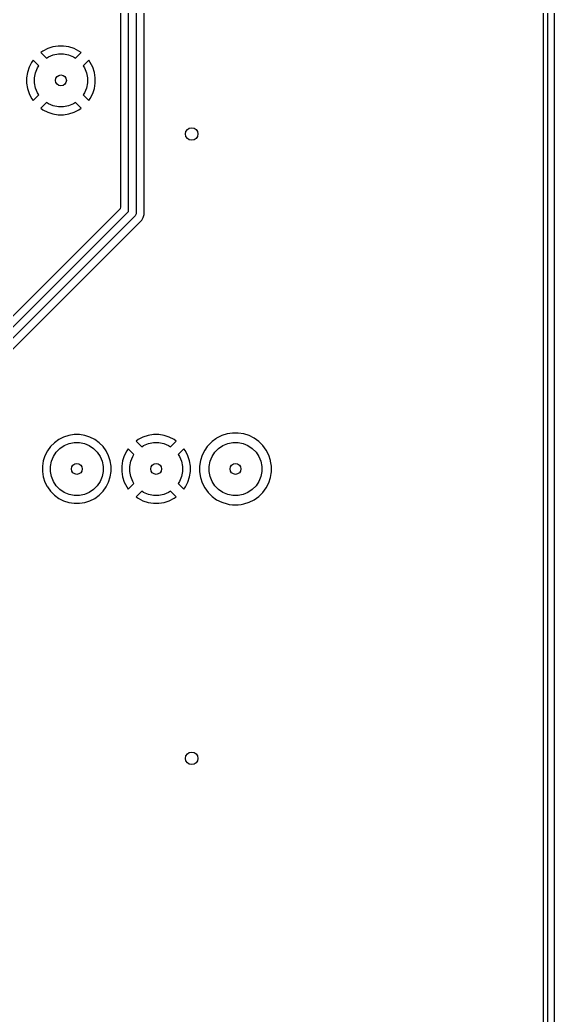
# Model space of a CAD drawing. Extents: x 0 to 130, y -140 to 0.
# Drawn here: x 113 to 130.1, y -108.22 to -76.35 of the extents above; entities that cross this region are included whole.
import ezdxf

# ---------------------------------------------------------------- set-up
doc = ezdxf.new("R2010")
doc.units = 0
doc.layers.add('BLACK', color=7, linetype='CONTINUOUS')

msp = doc.modelspace()

# ---------------------------------------------------------------- linework, layer by layer
at = {"layer": 'BLACK', "linetype": 'CONTINUOUS'}
for p, q in [((130.1, 0), (130.1, -140)), ((129.9, -139.9), (129.9, -0.1)), ((129.7495, -0.3495), (129.7495, -139.6505)), ((116.473, -82.482304), (116.473, -69.699776)), ((116.723, -69.648), (116.723, -82.534081)), ((116.9735, -82.583516), (116.9735, -69.598565)), ((116.2225, -69.844545), (116.2225, -82.337536)), ((113.735473, -77.343196), (113.667829, -77.392341)), ((113.667829, -77.392341), (113.850493, -77.575005)), ((113.889751, -77.264588), (113.735473, -77.343196)), ((114.05442, -77.211084), (113.889751, -77.264588)), ((114.225425, -77.184), (114.05442, -77.211084)), ((114.065258, -77.470601), (114.228685, -77.438093)), ((114.398575, -77.184), (114.225425, -77.184)), ((114.228685, -77.438093), (114.395315, -77.438093)), ((114.395315, -77.438093), (114.558742, -77.470601)), ((114.569579, -77.211084), (114.398575, -77.184)), ((114.734248, -77.264588), (114.569579, -77.211084)), ((114.888523, -77.343195), (114.734248, -77.264588)), ((114.773505, -77.575004), (114.956169, -77.392341)), ((114.956169, -77.392341), (114.888523, -77.343195)), ((113.371196, -77.707473), (113.292588, -77.861751)), ((113.42034, -77.639829), (113.371196, -77.707473)), ((113.603005, -77.822493), (113.42034, -77.639829)), ((113.850493, -77.575005), (113.911313, -77.534367)), ((113.911313, -77.534367), (114.065258, -77.470601)), ((114.558742, -77.470601), (114.712687, -77.534367)), ((114.712687, -77.534367), (114.773505, -77.575004)), ((115.203657, -77.639829), (115.020993, -77.822491)), ((115.252801, -77.707471), (115.203657, -77.639829)), ((115.252804, -77.707475), (115.252801, -77.707471)), ((115.331411, -77.861751), (115.252804, -77.707475)), ((113.239084, -78.02642), (113.212, -78.197424)), ((113.292588, -77.861751), (113.239084, -78.02642)), ((113.466093, -78.200685), (113.498601, -78.037258)), ((113.498601, -78.037258), (113.562367, -77.883313)), ((113.562367, -77.883313), (113.603005, -77.822493)), ((115.020993, -77.822491), (115.061633, -77.883313)), ((115.061633, -77.883313), (115.125399, -78.037258)), ((115.125399, -78.037258), (115.157907, -78.200685)), ((115.384915, -78.02642), (115.331411, -77.861751)), ((115.412, -78.197424), (115.384915, -78.02642)), ((113.212, -78.197424), (113.212, -78.370575)), ((113.212, -78.370575), (113.239084, -78.541579)), ((113.466093, -78.367315), (113.466093, -78.200685)), ((113.498601, -78.530742), (113.466093, -78.367315)), ((115.157907, -78.367315), (115.125399, -78.530742)), ((115.157907, -78.200685), (115.157907, -78.367315)), ((115.384915, -78.541579), (115.412, -78.370575)), ((115.412, -78.370575), (115.412, -78.197424)), ((113.239084, -78.541579), (113.292588, -78.706248)), ((113.292588, -78.706248), (113.371195, -78.860523)), ((113.562367, -78.684687), (113.498601, -78.530742)), ((113.603004, -78.745505), (113.562367, -78.684687)), ((115.061633, -78.684687), (115.020994, -78.745506)), ((115.125399, -78.530742), (115.061633, -78.684687)), ((115.252805, -78.860522), (115.331411, -78.706248)), ((115.331411, -78.706248), (115.384915, -78.541579)), ((113.371195, -78.860523), (113.420341, -78.928169)), ((113.420341, -78.928169), (113.603004, -78.745505)), ((113.850491, -78.992993), (113.667829, -79.175657)), ((113.911313, -79.033633), (113.850491, -78.992993)), ((114.065258, -79.097399), (113.911313, -79.033633)), ((114.712687, -79.033633), (114.558742, -79.097399)), ((114.773506, -78.992994), (114.712687, -79.033633)), ((114.956169, -79.175657), (114.773506, -78.992994)), ((115.020994, -78.745506), (115.203657, -78.928169)), ((115.203657, -78.928169), (115.252805, -78.860522)), ((113.667829, -79.175657), (113.735471, -79.224801)), ((113.735471, -79.224801), (113.735475, -79.224804)), ((113.735475, -79.224804), (113.889751, -79.303411)), ((113.889751, -79.303411), (114.05442, -79.356915)), ((114.05442, -79.356915), (114.225425, -79.384)), ((114.228685, -79.129907), (114.065258, -79.097399)), ((114.395315, -79.129907), (114.228685, -79.129907)), ((114.558742, -79.097399), (114.395315, -79.129907)), ((114.398575, -79.384), (114.569579, -79.356915)), ((114.569579, -79.356915), (114.734248, -79.303411)), ((114.734248, -79.303411), (114.888522, -79.224805)), ((114.888522, -79.224805), (114.956169, -79.175657)), ((114.225425, -79.384), (114.398575, -79.384)), ((116.193504, -82.40754), (104.531073, -94.06997)), ((104.540305, -94.415), (116.473, -82.482304)), ((116.203593, -82.395727), (116.193504, -82.40754)), ((116.2225, -82.337536), (116.203593, -82.395727)), ((116.720598, -82.558467), (116.701934, -82.603527)), ((116.723, -82.534081), (116.720598, -82.558467)), ((116.686388, -82.62247), (104.680469, -94.628388)), ((109.019733, -90.643385), (116.898474, -82.764644)), ((116.701933, -82.603528), (116.686388, -82.62247)), ((116.701934, -82.603527), (116.701933, -82.603528)), ((116.898474, -82.764644), (116.900109, -82.761812)), ((116.900109, -82.761812), (116.94791, -82.679019)), ((116.94791, -82.679019), (116.9735, -82.583516)), ((114.103073, -89.890585), (113.980585, -90.013073)), ((114.243214, -89.788766), (114.103073, -89.890585)), ((114.397558, -89.710125), (114.243214, -89.788766)), ((114.397561, -89.710123), (114.397558, -89.710125)), ((114.562293, -89.656598), (114.397561, -89.710123)), ((114.562297, -89.656597), (114.562293, -89.656598)), ((114.733386, -89.6295), (114.562297, -89.656597)), ((114.573258, -89.916601), (114.736685, -89.884093)), ((114.733389, -89.6295), (114.733386, -89.6295)), ((114.906611, -89.6295), (114.733389, -89.6295)), ((114.736685, -89.884093), (114.903315, -89.884093)), ((114.903315, -89.884093), (115.066742, -89.916601)), ((114.906614, -89.6295), (114.906611, -89.6295)), ((115.077702, -89.656597), (114.906614, -89.6295)), ((115.077706, -89.656598), (115.077702, -89.656597)), ((115.242438, -89.710123), (115.077706, -89.656598)), ((115.242441, -89.710125), (115.242438, -89.710123)), ((115.396785, -89.788766), (115.242441, -89.710125)), ((115.396787, -89.788767), (115.396785, -89.788766)), ((115.396788, -89.788768), (115.396787, -89.788767)), ((115.536928, -89.890586), (115.396788, -89.788768)), ((115.659414, -90.013072), (115.536928, -89.890586)), ((116.783473, -89.789196), (116.715829, -89.838341)), ((116.715829, -89.838341), (116.898493, -90.021005)), ((116.937751, -89.710588), (116.783473, -89.789196)), ((117.10242, -89.657084), (116.937751, -89.710588)), ((117.273425, -89.63), (117.10242, -89.657084)), ((117.113258, -89.916601), (117.276685, -89.884093)), ((117.446575, -89.63), (117.273425, -89.63)), ((117.276685, -89.884093), (117.443315, -89.884093)), ((117.443315, -89.884093), (117.606742, -89.916601)), ((117.617579, -89.657084), (117.446575, -89.63)), ((117.782248, -89.710588), (117.617579, -89.657084)), ((117.936523, -89.789195), (117.782248, -89.710588)), ((117.821505, -90.021004), (118.004169, -89.838341)), ((118.004169, -89.838341), (117.936523, -89.789195)), ((119.150499, -89.852447), (119.022447, -89.980499)), ((119.272572, -89.763756), (119.150499, -89.852447)), ((119.297008, -89.746002), (119.272572, -89.763756)), ((119.458362, -89.663788), (119.297008, -89.746002)), ((119.630593, -89.607828), (119.458362, -89.663788)), ((119.809451, -89.5795), (119.630593, -89.607828)), ((119.653258, -89.916601), (119.816685, -89.884093)), ((119.809454, -89.5795), (119.809451, -89.5795)), ((119.990546, -89.5795), (119.809454, -89.5795)), ((119.816685, -89.884093), (119.983315, -89.884093)), ((119.983315, -89.884093), (120.146742, -89.916601)), ((119.990549, -89.5795), (119.990546, -89.5795)), ((120.169406, -89.607828), (119.990549, -89.5795)), ((120.341637, -89.663788), (120.169406, -89.607828)), ((120.502991, -89.746002), (120.341637, -89.663788)), ((120.502993, -89.746003), (120.502991, -89.746002)), ((120.502994, -89.746004), (120.502993, -89.746003)), ((120.649501, -89.852447), (120.502994, -89.746004)), ((120.777553, -89.980499), (120.649501, -89.852447)), ((113.878766, -90.153214), (113.800125, -90.307558)), ((113.980585, -90.013073), (113.878766, -90.153214)), ((114.070367, -90.329313), (114.162941, -90.190766)), ((114.162941, -90.190766), (114.280766, -90.072941)), ((114.280766, -90.072941), (114.419313, -89.980367)), ((114.419313, -89.980367), (114.573258, -89.916601)), ((115.066742, -89.916601), (115.220687, -89.980367)), ((115.220687, -89.980367), (115.359234, -90.072941)), ((115.359234, -90.072941), (115.477059, -90.190766)), ((115.477059, -90.190766), (115.569633, -90.329313)), ((115.761232, -90.153212), (115.659414, -90.013072)), ((115.839873, -90.307555), (115.761232, -90.153212)), ((116.419196, -90.153473), (116.340588, -90.307751)), ((116.46834, -90.085829), (116.419196, -90.153473)), ((116.651005, -90.268493), (116.46834, -90.085829)), ((116.898493, -90.021005), (116.959313, -89.980367)), ((116.959313, -89.980367), (117.113258, -89.916601)), ((117.606742, -89.916601), (117.760687, -89.980367)), ((117.760687, -89.980367), (117.821505, -90.021004)), ((118.251657, -90.085829), (118.068993, -90.268491)), ((118.300801, -90.153471), (118.251657, -90.085829)), ((118.300804, -90.153475), (118.300801, -90.153471)), ((118.379411, -90.307751), (118.300804, -90.153475)), ((118.916002, -90.127008), (118.833788, -90.288362)), ((118.998781, -90.013073), (118.916002, -90.127008)), ((119.022447, -89.980499), (118.998781, -90.013073)), ((119.150367, -90.329313), (119.242941, -90.190766)), ((119.242941, -90.190766), (119.360766, -90.072941)), ((119.360766, -90.072941), (119.499313, -89.980367)), ((119.499313, -89.980367), (119.653258, -89.916601)), ((120.146742, -89.916601), (120.300687, -89.980367)), ((120.300687, -89.980367), (120.439234, -90.072941)), ((120.439234, -90.072941), (120.557059, -90.190766)), ((120.557059, -90.190766), (120.649633, -90.329313)), ((120.883996, -90.127006), (120.777553, -89.980499)), ((120.966211, -90.288361), (120.883996, -90.127006)), ((113.746597, -90.472297), (113.7195, -90.643385)), ((113.746598, -90.472293), (113.746597, -90.472297)), ((113.800123, -90.307561), (113.746598, -90.472293)), ((113.800125, -90.307558), (113.800123, -90.307561)), ((113.974093, -90.646685), (114.006601, -90.483258)), ((114.006601, -90.483258), (114.070367, -90.329313)), ((115.569633, -90.329313), (115.633399, -90.483258)), ((115.633399, -90.483258), (115.665907, -90.646685)), ((115.839873, -90.307557), (115.839873, -90.307555)), ((115.839874, -90.307558), (115.839873, -90.307557)), ((115.839876, -90.307561), (115.839874, -90.307558)), ((115.893401, -90.472293), (115.839876, -90.307561)), ((115.893402, -90.472297), (115.893401, -90.472293)), ((115.9205, -90.643385), (115.893402, -90.472297)), ((116.287084, -90.47242), (116.26, -90.643424)), ((116.340588, -90.307751), (116.287084, -90.47242)), ((116.514093, -90.646685), (116.546601, -90.483258)), ((116.546601, -90.483258), (116.610367, -90.329313)), ((116.610367, -90.329313), (116.651005, -90.268493)), ((118.068993, -90.268491), (118.109633, -90.329313)), ((118.109633, -90.329313), (118.173399, -90.483258)), ((118.173399, -90.483258), (118.205907, -90.646685)), ((118.432915, -90.47242), (118.379411, -90.307751)), ((118.45937, -90.63945), (118.432915, -90.47242)), ((118.777828, -90.460593), (118.7495, -90.63945)), ((118.833788, -90.288362), (118.777828, -90.460593)), ((119.054093, -90.646685), (119.086601, -90.483258)), ((119.086601, -90.483258), (119.150367, -90.329313)), ((120.649633, -90.329313), (120.713399, -90.483258)), ((120.713399, -90.483258), (120.745907, -90.646685)), ((121.022171, -90.460591), (120.966211, -90.288361)), ((121.024708, -90.476611), (121.022171, -90.460591)), ((121.0505, -90.63945), (121.024708, -90.476611)), ((113.7195, -90.643385), (113.7195, -90.816614)), ((113.7195, -90.816614), (113.746597, -90.987702)), ((113.974093, -90.813315), (113.974093, -90.646685)), ((114.006601, -90.976742), (113.974093, -90.813315)), ((115.665907, -90.813315), (115.633399, -90.976742)), ((115.665907, -90.646685), (115.665907, -90.813315)), ((115.893402, -90.987702), (115.9205, -90.816614)), ((115.9205, -90.643424), (115.9205, -90.643385)), ((115.9205, -90.816614), (115.9205, -90.643424)), ((116.26, -90.643424), (116.26, -90.816575)), ((116.26, -90.816575), (116.287084, -90.987579)), ((116.514093, -90.813315), (116.514093, -90.646685)), ((116.546601, -90.976742), (116.514093, -90.813315)), ((118.205907, -90.813315), (118.173399, -90.976742)), ((118.205907, -90.646685), (118.205907, -90.813315)), ((118.432915, -90.987579), (118.46, -90.816575)), ((118.459999, -90.643424), (118.45937, -90.63945)), ((118.46, -90.643425), (118.459999, -90.643424)), ((118.46, -90.816575), (118.46, -90.643425)), ((118.7495, -90.63945), (118.7495, -90.820549)), ((118.7495, -90.820549), (118.777828, -90.999406)), ((119.054093, -90.813315), (119.054093, -90.646685)), ((119.086601, -90.976742), (119.054093, -90.813315)), ((120.745907, -90.813315), (120.713399, -90.976742)), ((120.745907, -90.646685), (120.745907, -90.813315)), ((121.041427, -90.877829), (121.0505, -90.820549)), ((121.0505, -90.820549), (121.0505, -90.63945)), ((113.746597, -90.987702), (113.746598, -90.987706)), ((113.746598, -90.987706), (113.800123, -91.152438)), ((113.800123, -91.152438), (113.800125, -91.152441)), ((113.800125, -91.152441), (113.868869, -91.287361)), ((114.070367, -91.130687), (114.006601, -90.976742)), ((114.162941, -91.269234), (114.070367, -91.130687)), ((115.569633, -91.130687), (115.477059, -91.269234)), ((115.633399, -90.976742), (115.569633, -91.130687)), ((115.761232, -91.306788), (115.839873, -91.152445)), ((115.839873, -91.152445), (115.839874, -91.15244)), ((115.839874, -91.15244), (115.839876, -91.152438)), ((115.839876, -91.152438), (115.893401, -90.987706)), ((115.893401, -90.987706), (115.893402, -90.987702)), ((116.287084, -90.987579), (116.340588, -91.152248)), ((116.340588, -91.152248), (116.419195, -91.306523)), ((116.610367, -91.130687), (116.546601, -90.976742)), ((116.651004, -91.191505), (116.610367, -91.130687)), ((118.109633, -91.130687), (118.068994, -91.191506)), ((118.173399, -90.976742), (118.109633, -91.130687)), ((118.300805, -91.306522), (118.379411, -91.152248)), ((118.379411, -91.152248), (118.432915, -90.987579)), ((118.777828, -90.999406), (118.833788, -91.171637)), ((119.150367, -91.130687), (119.086601, -90.976742)), ((119.242941, -91.269234), (119.150367, -91.130687)), ((120.649633, -91.130687), (120.557059, -91.269234)), ((120.713399, -90.976742), (120.649633, -91.130687)), ((120.966211, -91.171639), (121.022171, -90.999409)), ((121.022171, -90.999409), (121.041427, -90.877829)), ((113.868869, -91.287361), (113.878768, -91.306788)), ((113.878768, -91.306788), (113.980586, -91.446928)), ((113.980586, -91.446928), (114.103072, -91.569414)), ((114.280766, -91.387059), (114.162941, -91.269234)), ((114.419313, -91.479633), (114.280766, -91.387059)), ((114.573258, -91.543399), (114.419313, -91.479633)), ((115.220687, -91.479633), (115.066742, -91.543399)), ((115.359234, -91.387059), (115.220687, -91.479633)), ((115.477059, -91.269234), (115.359234, -91.387059)), ((115.536928, -91.569414), (115.659414, -91.446928)), ((115.659414, -91.446928), (115.761232, -91.306788)), ((116.419195, -91.306523), (116.468341, -91.374169)), ((116.468341, -91.374169), (116.651004, -91.191505)), ((116.898491, -91.438993), (116.715829, -91.621657)), ((116.959313, -91.479633), (116.898491, -91.438993)), ((117.113258, -91.543399), (116.959313, -91.479633)), ((117.760687, -91.479633), (117.606742, -91.543399)), ((117.821506, -91.438994), (117.760687, -91.479633)), ((118.004169, -91.621657), (117.821506, -91.438994)), ((118.068994, -91.191506), (118.251657, -91.374169)), ((118.251657, -91.374169), (118.300805, -91.306522)), ((118.833788, -91.171637), (118.915106, -91.331233)), ((118.915106, -91.331233), (118.916004, -91.332994)), ((118.916004, -91.332994), (119.022447, -91.479501)), ((119.022447, -91.479501), (119.150499, -91.607553)), ((119.360766, -91.387059), (119.242941, -91.269234)), ((119.499313, -91.479633), (119.360766, -91.387059)), ((119.653258, -91.543399), (119.499313, -91.479633)), ((120.300687, -91.479633), (120.146742, -91.543399)), ((120.439234, -91.387059), (120.300687, -91.479633)), ((120.557059, -91.269234), (120.439234, -91.387059)), ((120.649501, -91.607553), (120.777553, -91.479501)), ((120.777553, -91.479501), (120.883996, -91.332994)), ((120.883996, -91.332994), (120.966211, -91.171639)), ((114.103072, -91.569414), (114.243212, -91.671232)), ((114.243212, -91.671232), (114.397555, -91.749873)), ((114.397555, -91.749873), (114.397557, -91.749873)), ((114.397557, -91.749873), (114.397558, -91.749874)), ((114.397558, -91.749874), (114.397561, -91.749876)), ((114.397561, -91.749876), (114.562293, -91.803401)), ((114.562293, -91.803401), (114.562297, -91.803402)), ((114.562297, -91.803402), (114.733386, -91.8305)), ((114.736685, -91.575907), (114.573258, -91.543399)), ((114.903315, -91.575907), (114.736685, -91.575907)), ((115.066742, -91.543399), (114.903315, -91.575907)), ((114.906614, -91.8305), (115.077702, -91.803402)), ((115.077702, -91.803402), (115.077706, -91.803401)), ((115.077706, -91.803401), (115.242438, -91.749876)), ((115.242438, -91.749876), (115.24244, -91.749874)), ((115.24244, -91.749874), (115.242445, -91.749873)), ((115.242445, -91.749873), (115.396788, -91.671232)), ((115.396788, -91.671232), (115.536928, -91.569414)), ((116.715829, -91.621657), (116.783471, -91.670801)), ((116.783471, -91.670801), (116.783475, -91.670804)), ((116.783475, -91.670804), (116.937751, -91.749411)), ((116.937751, -91.749411), (117.10242, -91.802915)), ((117.10242, -91.802915), (117.273425, -91.83)), ((117.276685, -91.575907), (117.113258, -91.543399)), ((117.443315, -91.575907), (117.276685, -91.575907)), ((117.606742, -91.543399), (117.443315, -91.575907)), ((117.446575, -91.83), (117.617579, -91.802915)), ((117.617579, -91.802915), (117.782248, -91.749411)), ((117.782248, -91.749411), (117.936522, -91.670805)), ((117.936522, -91.670805), (118.004169, -91.621657)), ((119.150499, -91.607553), (119.297006, -91.713996)), ((119.297006, -91.713996), (119.458361, -91.796211)), ((119.458361, -91.796211), (119.630591, -91.852171)), ((119.816685, -91.575907), (119.653258, -91.543399)), ((119.983315, -91.575907), (119.816685, -91.575907)), ((120.146742, -91.543399), (119.983315, -91.575907)), ((120.169409, -91.852171), (120.341639, -91.796211)), ((120.341639, -91.796211), (120.502994, -91.713996)), ((120.502994, -91.713996), (120.649501, -91.607553)), ((114.733386, -91.8305), (114.733389, -91.8305)), ((114.733389, -91.8305), (114.906614, -91.8305)), ((117.273425, -91.83), (117.446575, -91.83)), ((119.630591, -91.852171), (119.702136, -91.863502)), ((119.702136, -91.863502), (119.809451, -91.8805)), ((119.809451, -91.8805), (119.809454, -91.8805)), ((119.809454, -91.8805), (119.990549, -91.8805)), ((119.990549, -91.8805), (120.079977, -91.866335)), ((120.079977, -91.866335), (120.169409, -91.852171))]:
    msp.add_line(p, q, dxfattribs=at)
at = {"layer": 'BLACK'}
for centre, radius in [((114.312, -78.284), 0.175), ((114.312, -78.284), 0.175), ((118.5, -80), 0.2), ((114.82, -90.73), 0.175), ((114.82, -90.73), 0.175), ((117.36, -90.73), 0.175), ((117.36, -90.73), 0.175), ((119.9, -90.73), 0.175), ((119.9, -90.73), 0.175), ((118.5, -100), 0.2)]:
    msp.add_circle(centre, radius, dxfattribs=at)
at = {"layer": 'WHITE'}
for centre in [(114.312, -78.284), (114.82, -90.73), (117.36, -90.73), (119.9, -90.73)]:
    msp.add_circle(centre, 0.175, dxfattribs=at)

doc.saveas('drawing.dxf')
